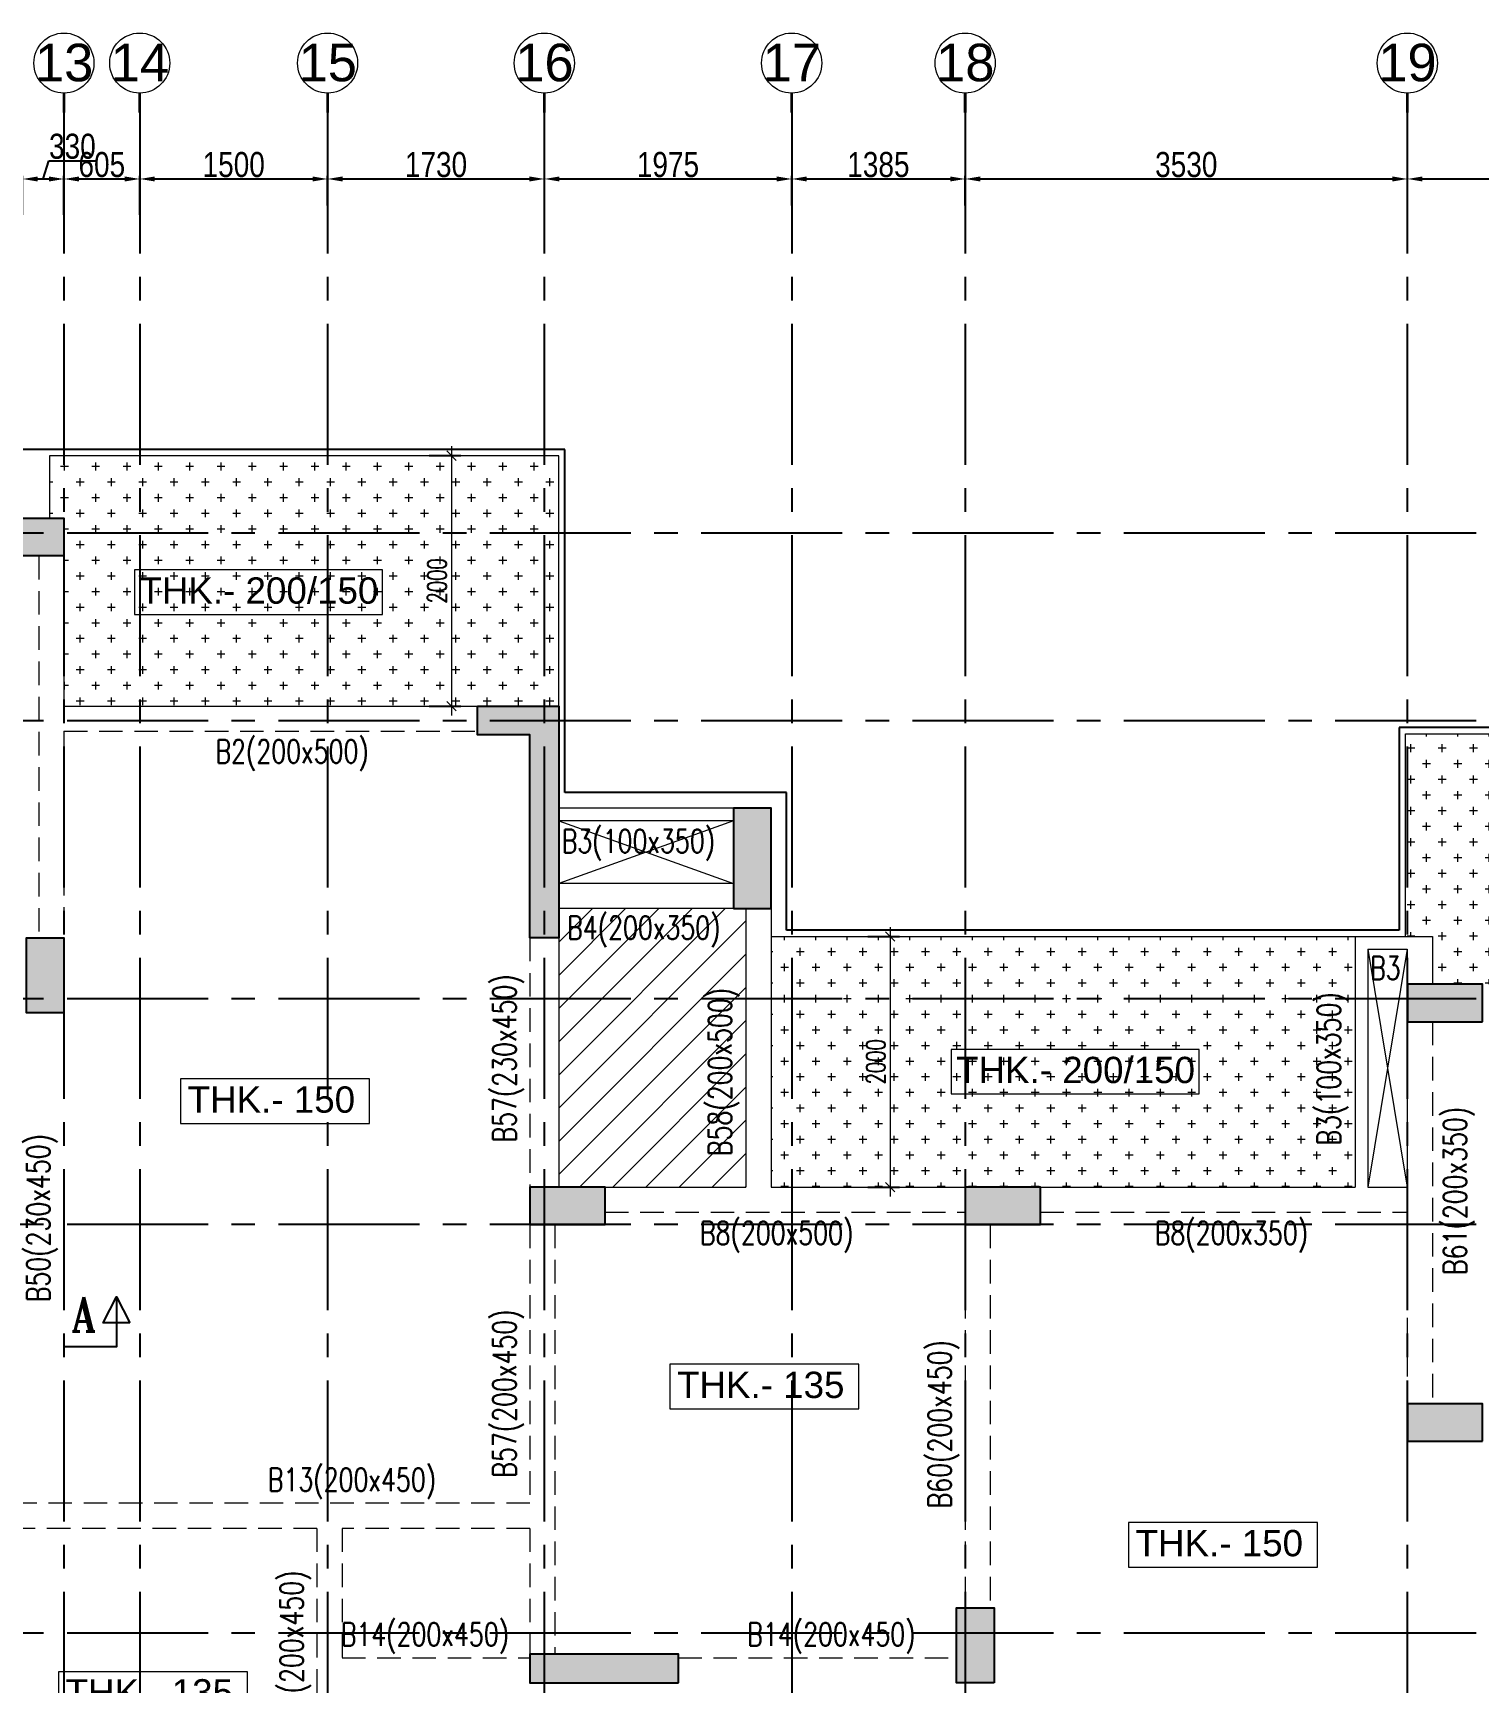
# Model space of a CAD drawing. Header units: millimetres. Extents: x 1255966 to 1543012, y 318612 to 465611.
# Drawn here: x 1383859 to 1395403, y 357228 to 370403 of the extents above; entities that cross this region are included whole.
import ezdxf
from ezdxf.enums import TextEntityAlignment as Align

# ---------------------------------------------------------------- set-up
doc = ezdxf.new("R2010")
doc.units = ezdxf.units.MM
doc.header["$LTSCALE"] = 500
doc.header["$MEASUREMENT"] = 0
doc.header["$PDMODE"] = 34
doc.linetypes.add('HIDDEN', pattern=[0.375, 0.25, -0.125])
doc.linetypes.add('Site$0$CENTER2', pattern=[1.125, 0.75, -0.125, 0.125, -0.125])
doc.layers.get('Defpoints').update_dxf_attribs({"lineweight": 0})
for name, color, linetype, lineweight in [('CALL', 1, 'Continuous', 18), ('CUT OUT', 1, 'Continuous', 13), ('dim-M', 1, 'Continuous', 15), ('GRID NO.', 7, 'Continuous', 20), ('HATCH', 1, 'Continuous', 5), ('TEXT 01', 3, 'Continuous', 15), ('TOWER AREA BEAM..', 3, 'Continuous', 20), ('TOWER COL HATCH', 253, 'Continuous', 20)]:
    doc.layers.add(name, color=color, linetype=linetype, lineweight=lineweight)
for name, color, linetype in [('GRID', 7, 'Continuous'), ('GRID DIM', 7, 'Continuous'), ('S-COLUMN-HATCH', 253, 'Continuous'), ('S-FRAMING PLAN', 4, 'Continuous'), ('sec', 31, 'Continuous'), ('T BEAM N', 3, 'Continuous'), ('TEXT-20', 3, 'Continuous'), ('TOWER AREA COLUMN.', 6, 'Continuous')]:
    doc.layers.add(name, color=color, linetype=linetype)
doc.layers.add('PROJECTION', color=7, linetype='HIDDEN', true_color=0xff4000)
doc.layers.add('STAIR', color=7, linetype='Continuous', true_color=0x3f4f7f)
doc.styles.add('2MM', font='romans.shx', dxfattribs={"width": 0.7})
doc.styles.add('ABHI', font='arial.ttf')
doc.styles.add('D50', font='arial.ttf', dxfattribs={"width": 0.8})
doc.styles.add('RT', font='romant.shx', dxfattribs={"height": 8})
doc.styles.add('S-T', font='romans.shx')
doc.dimstyles.new('INNER DIM', dxfattribs={"dimtxt": 200, "dimasz": 120, "dimexe": 25, "dimexo": 25, "dimgap": 12, "dimtad": 1, "dimdec": 0, "dimrnd": 5, "dimzin": 0, "dimdsep": 46, "dimtxsty": 'D50', "dimcen": 0.09, "dimdle": 25, "dimclrt": 6, "dimadec": 0, "dimazin": 0, "dimtfac": 1, "dimtdec": 0, "dimtofl": 0, "dimtmove": 1, "dimatfit": 3, "dimfxl": 75, "dimtolj": 1, "dimtzin": 0, "dimarcsym": 0})
doc.dimstyles.new('RAJESH', dxfattribs={"dimtxt": 200, "dimasz": 180, "dimexe": 100, "dimexo": 250, "dimgap": 50, "dimtad": 2, "dimdec": 0, "dimrnd": 5, "dimzin": 1, "dimdsep": 46, "dimtxsty": '2MM', "dimblk": 'OBLIQUE', "dimcen": 0, "dimdle": 100, "dimclrd": 1, "dimclre": 1, "dimclrt": 3, "dimadec": 0, "dimazin": 0, "dimtfac": 1, "dimtdec": 0, "dimtix": 1, "dimtmove": 2, "dimatfit": 3, "dimfxl": 1, "dimtolj": 1, "dimlwd": -1, "dimarcsym": 0})
pattern_1 = [(90, (-1381890.62, -304839.69), (-125, 125), [62.5, -187.5]), (180, (-1381859.37, -304808.44), (-125, -125), [62.5, -187.5])]

# ---------------------------------------------------------------- blocks, each defined once
blk = doc.blocks.new('A$Ca8bcdc7a')
at = {"layer": 'HATCH', "ltscale": 10}
h = blk.add_hatch(dxfattribs=at)
h.set_pattern_fill('CROSS', color=1, scale=500, angle=90)
h.set_pattern_definition(pattern_1)
h.paths.add_polyline_path([(5515, 7500), (6165, 7500), (6165, 9500), (2100, 9500), (2100, 9000), (2215, 9000), (2215, 7500)])
h = blk.add_hatch(dxfattribs=at)
h.set_pattern_fill('CROSS', color=1, scale=500, angle=90)
h.set_pattern_definition(pattern_1)
h.paths.add_polyline_path([(18030, 7280), (12925, 7280), (12925, 5660), (13140, 5660), (13140, 5280), (13690, 5280), (18030, 5280)])
h = blk.add_hatch(dxfattribs=at)
h.set_pattern_fill('ANSI31', color=1, scale=1500)
h.set_pattern_definition([(45, (-1381890.62, -304839.69), (-132.582521, 132.582521), [])])
h.paths.add_polyline_path([(6165, 3660), (6685, 3660), (7660, 3660), (7660, 5885), (6165, 5885), (6165, 5650)])
h = blk.add_hatch(dxfattribs=at)
h.set_pattern_fill('CROSS', color=1, scale=500, angle=90)
h.set_pattern_definition(pattern_1)
h.paths.add_polyline_path([(12525, 5660), (7860, 5660), (7860, 3660), (9410, 3660), (10160, 3660), (12525, 3660)])
at = {"layer": 'CUT OUT', "color": 1, "ltscale": 10}
for p, q in [((7560, 6585), (6165, 6085)), ((6165, 6585), (7560, 6085)), ((12625, 5560), (12940, 3660)), ((12940, 5560), (12625, 3660))]:
    blk.add_line(p, q, dxfattribs=at)
at = {"layer": 'S-FRAMING PLAN', "color": 3, "linetype": 'ByBlock', "lineweight": 20, "ltscale": 10}
for p, q in [((2215, 8700), (2215, 7500)), ((2215, 7500), (5515, 7500)), ((7560, 6685), (6165, 6685)), ((7560, 6585), (6165, 6585)), ((7560, 6085), (6165, 6085)), ((7560, 5885), (6165, 5885)), ((7660, 5885), (7660, 3660)), ((7860, 5885), (7860, 3660)), ((6165, 5650), (6165, 3660)), ((12525, 5660), (13140, 5660)), ((12525, 5660), (12525, 3660)), ((12625, 5560), (12625, 3660)), ((12625, 5560), (12940, 5560)), ((12940, 5560), (12940, 5280)), ((13140, 5660), (13140, 5280)), ((12940, 4980), (12940, 3660)), ((6535, 3660), (7660, 3660)), ((7860, 3660), (9410, 3660)), ((10010, 3660), (12525, 3660)), ((12625, 3660), (12940, 3660))]:
    blk.add_line(p, q, dxfattribs=at)
for points in [[(6165, 7500), (6165, 9500), (2100, 9500), (2100, 9000)], [(12925, 5660), (12925, 7280), (18030, 7280), (18030, 5280)], [(7860, 5660), (12525, 5660)]]:
    blk.add_lwpolyline(points, dxfattribs=at)
at = {"layer": 'TOWER AREA BEAM..', "color": 3, "linetype": 'HIDDEN', "ltscale": 1.5}
for p, q in [((2015, 8700), (2015, 5650)), ((2215, 7300), (5515, 7300)), ((2215, 7300), (2215, 5650)), ((5935, 5650), (5935, 3660)), ((13140, 4980), (13140, 1930)), ((6535, 3460), (9410, 3460)), ((10010, 3460), (12940, 3460)), ((12940, 3460), (12940, 1930)), ((5935, 3360), (5935, 1135)), ((6135, 3360), (6135, -70)), ((9410, 3360), (9410, 300)), ((9610, 3360), (9610, 300)), ((5935, 1135), (1830, 1135)), ((4235, 935), (1830, 935)), ((4235, 935), (4235, -1410)), ((5935, 935), (4435, 935)), ((4435, 935), (4435, -100)), ((5935, 935), (5935, -70)), ((4435, -100), (5935, -100)), ((7119, -100), (9340, -100))]:
    blk.add_line(p, q, dxfattribs=at)
blk = doc.blocks.new('GRID MARK')
at = {"layer": 'GRID NO.', "const_width": 50}
blk.add_lwpolyline([(0, -541), (0, -891)], dxfattribs=at)
at = {"layer": 'GRID NO.'}
blk.add_circle((0, 0), 541, dxfattribs=at)
at = {"layer": 'GRID NO.', "style": 'D50', "width": 0.8}
blk.add_attdef('Y1', text='', height=500, dxfattribs=at).set_placement((-33, -267), align=Align.CENTER)
blk = doc.blocks.new('*D22')
at = {"layer": 'Defpoints', "color": 0, "linetype": 'Continuous', "transparency": 16777216}
for p in [(1384106, 258393), (1383776, 258082), (1384106, 258082)]:
    blk.add_point(p, dxfattribs=at)
at = {"layer": 'GRID DIM', "linetype": 'Continuous', "lineweight": -2, "transparency": 16777216}
for p, q in [((1383941, 258393), (1383984, 258538)), ((1383984, 258538), (1384361, 258538)), ((1383896, 258393), (1383986, 258393))]:
    blk.add_line(p, q, dxfattribs=at)
at = {"layer": 'GRID DIM', "color": 0, "linetype": 'Continuous', "lineweight": -2, "transparency": 16777216}
for p, q in [((1383776, 258107), (1383776, 258418)), ((1384106, 258107), (1384106, 258418))]:
    blk.add_line(p, q, dxfattribs=at)
at = {"layer": 'GRID DIM', "linetype": 'Continuous', "transparency": 16777216}
for points in [[(1383896, 258413), (1383896, 258373), (1383776, 258393)], [(1383986, 258413), (1383986, 258373), (1384106, 258393)]]:
    blk.add_solid(points, dxfattribs=at)
at = {"layer": 'GRID DIM', "linetype": 'Continuous', "transparency": 16777216, "insert": (1384173, 258653), "char_height": 200, "attachment_point": 5, "style": 'D50'}
blk.add_mtext('\\A1;330', dxfattribs=at)
blk = doc.blocks.new('*D23')
at = {"layer": 'Defpoints', "color": 0, "linetype": 'Continuous', "transparency": 16777216}
for p in [(1384711, 258393), (1384106, 258082), (1384711, 258082)]:
    blk.add_point(p, dxfattribs=at)
at = {"layer": 'GRID DIM', "color": 0, "linetype": 'Continuous', "lineweight": -2, "transparency": 16777216}
for p, q in [((1384106, 258107), (1384106, 258418)), ((1384711, 258107), (1384711, 258418))]:
    blk.add_line(p, q, dxfattribs=at)
at = {"layer": 'GRID DIM', "linetype": 'Continuous', "lineweight": -2, "transparency": 16777216}
blk.add_line((1384226, 258393), (1384591, 258393), dxfattribs=at)
at = {"layer": 'GRID DIM', "linetype": 'Continuous', "transparency": 16777216}
for points in [[(1384226, 258413), (1384226, 258373), (1384106, 258393)], [(1384591, 258413), (1384591, 258373), (1384711, 258393)]]:
    blk.add_solid(points, dxfattribs=at)
at = {"layer": 'GRID DIM', "linetype": 'Continuous', "transparency": 16777216, "insert": (1384408, 258507), "char_height": 200, "attachment_point": 5, "style": 'D50'}
blk.add_mtext('\\A1;605', dxfattribs=at)
blk = doc.blocks.new('*D24')
at = {"layer": 'Defpoints', "color": 0, "linetype": 'Continuous', "transparency": 16777216}
for p in [(1386211, 258393), (1386211, 258155), (1384711, 258082)]:
    blk.add_point(p, dxfattribs=at)
at = {"layer": 'GRID DIM', "color": 0, "linetype": 'Continuous', "lineweight": -2, "transparency": 16777216}
for p, q in [((1384711, 258107), (1384711, 258418)), ((1386211, 258180), (1386211, 258418))]:
    blk.add_line(p, q, dxfattribs=at)
at = {"layer": 'GRID DIM', "linetype": 'Continuous', "lineweight": -2, "transparency": 16777216}
blk.add_line((1384831, 258393), (1386091, 258393), dxfattribs=at)
at = {"layer": 'GRID DIM', "linetype": 'Continuous', "transparency": 16777216}
for points in [[(1384831, 258413), (1384831, 258373), (1384711, 258393)], [(1386091, 258413), (1386091, 258373), (1386211, 258393)]]:
    blk.add_solid(points, dxfattribs=at)
at = {"layer": 'GRID DIM', "linetype": 'Continuous', "transparency": 16777216, "insert": (1385461, 258507), "char_height": 200, "attachment_point": 5, "style": 'D50'}
blk.add_mtext('\\A1;1500', dxfattribs=at)
blk = doc.blocks.new('*D25')
at = {"layer": 'Defpoints', "color": 0, "linetype": 'Continuous', "transparency": 16777216}
for p in [(1387941, 258393), (1386211, 258155), (1387941, 258155)]:
    blk.add_point(p, dxfattribs=at)
at = {"layer": 'GRID DIM', "color": 0, "linetype": 'Continuous', "lineweight": -2, "transparency": 16777216}
for p, q in [((1386211, 258180), (1386211, 258418)), ((1387941, 258180), (1387941, 258418))]:
    blk.add_line(p, q, dxfattribs=at)
at = {"layer": 'GRID DIM', "linetype": 'Continuous', "lineweight": -2, "transparency": 16777216}
blk.add_line((1386331, 258393), (1387821, 258393), dxfattribs=at)
at = {"layer": 'GRID DIM', "linetype": 'Continuous', "transparency": 16777216}
for points in [[(1386331, 258413), (1386331, 258373), (1386211, 258393)], [(1387821, 258413), (1387821, 258373), (1387941, 258393)]]:
    blk.add_solid(points, dxfattribs=at)
at = {"layer": 'GRID DIM', "linetype": 'Continuous', "transparency": 16777216, "insert": (1387076, 258507), "char_height": 200, "attachment_point": 5, "style": 'D50'}
blk.add_mtext('\\A1;1730', dxfattribs=at)
blk = doc.blocks.new('*D26')
at = {"layer": 'Defpoints', "color": 0, "linetype": 'Continuous', "transparency": 16777216}
for p in [(1389916, 258393), (1387941, 258155), (1389916, 258155)]:
    blk.add_point(p, dxfattribs=at)
at = {"layer": 'GRID DIM', "color": 0, "linetype": 'Continuous', "lineweight": -2, "transparency": 16777216}
for p, q in [((1387941, 258180), (1387941, 258418)), ((1389916, 258180), (1389916, 258418))]:
    blk.add_line(p, q, dxfattribs=at)
at = {"layer": 'GRID DIM', "linetype": 'Continuous', "lineweight": -2, "transparency": 16777216}
blk.add_line((1388061, 258393), (1389796, 258393), dxfattribs=at)
at = {"layer": 'GRID DIM', "linetype": 'Continuous', "transparency": 16777216}
for points in [[(1388061, 258413), (1388061, 258373), (1387941, 258393)], [(1389796, 258413), (1389796, 258373), (1389916, 258393)]]:
    blk.add_solid(points, dxfattribs=at)
at = {"layer": 'GRID DIM', "linetype": 'Continuous', "transparency": 16777216, "insert": (1388928, 258507), "char_height": 200, "attachment_point": 5, "style": 'D50'}
blk.add_mtext('\\A1;1975', dxfattribs=at)
blk = doc.blocks.new('*D27')
at = {"layer": 'Defpoints', "color": 0, "linetype": 'Continuous', "transparency": 16777216}
for p in [(1391301, 258393), (1389916, 258155), (1391301, 258155)]:
    blk.add_point(p, dxfattribs=at)
at = {"layer": 'GRID DIM', "color": 0, "linetype": 'Continuous', "lineweight": -2, "transparency": 16777216}
for p, q in [((1389916, 258180), (1389916, 258418)), ((1391301, 258180), (1391301, 258418))]:
    blk.add_line(p, q, dxfattribs=at)
at = {"layer": 'GRID DIM', "linetype": 'Continuous', "lineweight": -2, "transparency": 16777216}
blk.add_line((1390036, 258393), (1391181, 258393), dxfattribs=at)
at = {"layer": 'GRID DIM', "linetype": 'Continuous', "transparency": 16777216}
for points in [[(1390036, 258413), (1390036, 258373), (1389916, 258393)], [(1391181, 258413), (1391181, 258373), (1391301, 258393)]]:
    blk.add_solid(points, dxfattribs=at)
at = {"layer": 'GRID DIM', "linetype": 'Continuous', "transparency": 16777216, "insert": (1390608, 258507), "char_height": 200, "attachment_point": 5, "style": 'D50'}
blk.add_mtext('\\A1;1385', dxfattribs=at)
blk = doc.blocks.new('*D28')
at = {"layer": 'Defpoints', "color": 0, "linetype": 'Continuous', "transparency": 16777216}
for p in [(1394831, 258393), (1391301, 258155), (1394831, 257871)]:
    blk.add_point(p, dxfattribs=at)
at = {"layer": 'GRID DIM', "color": 0, "linetype": 'Continuous', "lineweight": -2, "transparency": 16777216}
for p, q in [((1391301, 258180), (1391301, 258418)), ((1394831, 257896), (1394831, 258418))]:
    blk.add_line(p, q, dxfattribs=at)
at = {"layer": 'GRID DIM', "linetype": 'Continuous', "lineweight": -2, "transparency": 16777216}
blk.add_line((1391421, 258393), (1394711, 258393), dxfattribs=at)
at = {"layer": 'GRID DIM', "linetype": 'Continuous', "transparency": 16777216}
for points in [[(1391421, 258413), (1391421, 258373), (1391301, 258393)], [(1394711, 258413), (1394711, 258373), (1394831, 258393)]]:
    blk.add_solid(points, dxfattribs=at)
at = {"layer": 'GRID DIM', "linetype": 'Continuous', "transparency": 16777216, "insert": (1393066, 258507), "char_height": 200, "attachment_point": 5, "style": 'D50'}
blk.add_mtext('\\A1;3530', dxfattribs=at)
blk = doc.blocks.new('*D29')
at = {"layer": 'Defpoints', "color": 0, "linetype": 'Continuous', "transparency": 16777216}
for p in [(1397511, 258393), (1394831, 257871), (1397511, 257652)]:
    blk.add_point(p, dxfattribs=at)
at = {"layer": 'GRID DIM', "color": 0, "linetype": 'Continuous', "lineweight": -2, "transparency": 16777216}
for p, q in [((1394831, 257896), (1394831, 258418)), ((1397511, 257677), (1397511, 258418))]:
    blk.add_line(p, q, dxfattribs=at)
at = {"layer": 'GRID DIM', "linetype": 'Continuous', "lineweight": -2, "transparency": 16777216}
blk.add_line((1394951, 258393), (1397391, 258393), dxfattribs=at)
at = {"layer": 'GRID DIM', "linetype": 'Continuous', "transparency": 16777216}
for points in [[(1394951, 258413), (1394951, 258373), (1394831, 258393)], [(1397391, 258413), (1397391, 258373), (1397511, 258393)]]:
    blk.add_solid(points, dxfattribs=at)
at = {"layer": 'GRID DIM', "linetype": 'Continuous', "transparency": 16777216, "insert": (1396171, 258507), "char_height": 200, "attachment_point": 5, "style": 'D50'}
blk.add_mtext('\\A1;2680', dxfattribs=at)
blk = doc.blocks.new('3tgra')
at = {"layer": 'TOWER COL HATCH'}
h = blk.add_hatch(color=253, dxfattribs=at)
h.dxf.hatch_style = 1
h.paths.add_polyline_path([(1383506, 94842), (1383506, 95142), (1384106, 95142), (1384106, 94842)])
h = blk.add_hatch(color=253, dxfattribs=at)
h.dxf.hatch_style = 1
h.paths.add_polyline_path([(1387406, 93642), (1388056, 93642), (1388056, 91792), (1387826, 91792), (1387826, 93412), (1387406, 93412)])
h = blk.add_hatch(color=253, dxfattribs=at)
h.dxf.hatch_style = 1
h.paths.add_polyline_path([(1389451, 92027), (1389751, 92027), (1389751, 92827), (1389451, 92827)])
h = blk.add_hatch(color=253, dxfattribs=at)
h.dxf.hatch_style = 1
h.paths.add_polyline_path([(1384106, 91192), (1383806, 91192), (1383806, 91792), (1384106, 91792)])
h = blk.add_hatch(color=253, dxfattribs=at)
h.dxf.hatch_style = 1
h.paths.add_polyline_path([(1395431, 91122), (1395431, 91422), (1394831, 91422), (1394831, 91122)])
h = blk.add_hatch(color=253, dxfattribs=at)
h.dxf.hatch_style = 1
h.paths.add_polyline_path([(1388426, 89502), (1388426, 89802), (1387826, 89802), (1387826, 89502)])
h = blk.add_hatch(color=253, dxfattribs=at)
h.dxf.hatch_style = 1
h.paths.add_polyline_path([(1391901, 89502), (1391901, 89802), (1391301, 89802), (1391301, 89502)])
h = blk.add_hatch(color=253, dxfattribs=at)
h.dxf.hatch_style = 1
h.paths.add_polyline_path([(1395431, 87772), (1395431, 88072), (1394831, 88072), (1394831, 87772)])
h = blk.add_hatch(color=253, dxfattribs=at)
h.dxf.hatch_style = 1
h.paths.add_polyline_path([(1391531, 85842), (1391231, 85842), (1391231, 86442), (1391531, 86442)])
h = blk.add_hatch(color=253, dxfattribs=at)
h.dxf.hatch_style = 1
h.paths.add_polyline_path([(1389011, 85842), (1389011, 86072), (1387826, 86072), (1387826, 85842)])
at = {"layer": 'TOWER AREA COLUMN.', "color": 4}
for points in [[(1383506, 94842), (1383506, 95142), (1384106, 95142), (1384106, 94842)], [(1389451, 92027), (1389751, 92027), (1389751, 92827), (1389451, 92827)], [(1384106, 91192), (1383806, 91192), (1383806, 91792), (1384106, 91792)], [(1395431, 91122), (1395431, 91422), (1394831, 91422), (1394831, 91122)], [(1388426, 89502), (1388426, 89802), (1387826, 89802), (1387826, 89502)], [(1391901, 89502), (1391901, 89802), (1391301, 89802), (1391301, 89502)], [(1395431, 87772), (1395431, 88072), (1394831, 88072), (1394831, 87772)], [(1391531, 85842), (1391231, 85842), (1391231, 86442), (1391531, 86442)], [(1389011, 85842), (1389011, 86072), (1387826, 86072), (1387826, 85842)]]:
    blk.add_lwpolyline(points, close=True, dxfattribs=at)
blk.add_lwpolyline([(1387406, 93642), (1388056, 93642), (1388056, 91792), (1387826, 91792), (1387826, 93412), (1387406, 93412), (1387406, 93642)], dxfattribs=at)
blk = doc.blocks.new('_Oblique')
at = {"color": 0, "linetype": 'ByBlock', "lineweight": -2}
blk.add_line((-0.5, -0.5), (0.5, 0.5), dxfattribs=at)
blk = doc.blocks.new('*D569')
at = {"layer": 'Defpoints', "color": 0, "ltscale": 100, "transparency": 16777216}
for p in [(1386981, 367028), (1386981, 365028), (1387199, 365028)]:
    blk.add_point(p, dxfattribs=at)
at = {"layer": 'dim-M', "color": 1, "ltscale": 100, "transparency": 16777216}
blk.add_line((1387199, 367103), (1387199, 364953), dxfattribs=at)
at = {"layer": 'dim-M', "color": 1, "lineweight": -2, "ltscale": 100, "transparency": 16777216}
for p, q in [((1387021, 367028), (1387274, 367028)), ((1387021, 365028), (1387274, 365028))]:
    blk.add_line(p, q, dxfattribs=at)
at = {"layer": 'dim-M', "color": 1, "ltscale": 100, "transparency": 16777216, "xscale": 75, "yscale": 75, "zscale": 75}
for p, rotation in [((1387199, 367028), 90), ((1387199, 365028), 270)]:
    blk.add_blockref('_Oblique', p, dxfattribs=dict(at, rotation=rotation))
at = {"layer": 'dim-M', "color": 3, "ltscale": 100, "transparency": 16777216, "insert": (1387084, 366028), "char_height": 150, "attachment_point": 5, "rotation": 90, "style": '2MM'}
blk.add_mtext('\\A1;2000', dxfattribs=at)
blk = doc.blocks.new('*D575')
at = {"layer": 'Defpoints', "color": 0, "ltscale": 100, "transparency": 16777216}
for p in [(1390483, 363188), (1390483, 361188), (1390702, 361188)]:
    blk.add_point(p, dxfattribs=at)
at = {"layer": 'dim-M', "color": 1, "ltscale": 100, "transparency": 16777216}
blk.add_line((1390702, 363263), (1390702, 361113), dxfattribs=at)
at = {"layer": 'dim-M', "color": 1, "lineweight": -2, "ltscale": 100, "transparency": 16777216}
for p, q in [((1390523, 363188), (1390777, 363188)), ((1390523, 361188), (1390777, 361188))]:
    blk.add_line(p, q, dxfattribs=at)
at = {"layer": 'dim-M', "color": 1, "ltscale": 100, "transparency": 16777216, "xscale": 75, "yscale": 75, "zscale": 75}
for p, rotation in [((1390702, 363188), 90), ((1390702, 361188), 270)]:
    blk.add_blockref('_Oblique', p, dxfattribs=dict(at, rotation=rotation))
at = {"layer": 'dim-M', "color": 3, "ltscale": 100, "transparency": 16777216, "insert": (1390587, 362188), "char_height": 150, "attachment_point": 5, "rotation": 90, "style": '2MM'}
blk.add_mtext('\\A1;2000', dxfattribs=at)
blk = doc.blocks.new('A$C23cda4c2')
at = {"layer": 'CALL', "color": 7, "linetype": 'Continuous', "ltscale": 10}
blk.add_lwpolyline([(754, 0), (-754, 0), (-754, -355), (754, -355)], close=True, dxfattribs=at)
at = {"layer": 'TEXT 01', "color": 2, "linetype": 'Continuous', "style": 'ABHI'}
blk.add_text('THK.- 135', height=210, dxfattribs=at).set_placement((-697, -269, -4))
blk = doc.blocks.new('EEE')
at = {"layer": 'GRID', "color": 16, "linetype": 'Site$0$CENTER2', "ltscale": 3}
for points in [[(1384105.6, 258923.2), (1384105.6, 223711.9)], [(1384710.6, 258923.2), (1384710.6, 223711.9)], [(1386210.6, 258923.2), (1386210.6, 223711.9)], [(1387940.6, 258923.2), (1387940.6, 223711.9)], [(1389915.6, 258923.2), (1389915.6, 223711.9)], [(1391300.6, 258923.2), (1391300.6, 223711.9)], [(1394830.6, 258923.2), (1394830.6, 223711.9)], [(1363880.9, 255568.6), (1442964.5, 255568.6)], [(1363880.9, 254068.6), (1442964.5, 254068.6)], [(1363880.9, 251848.8), (1442964.5, 251848.8)], [(1363880.9, 250048.6), (1442964.5, 250048.6)], [(1363880.9, 246783.6), (1442964.5, 246783.6)]]:
    blk.add_lwpolyline(points, dxfattribs=at)
at = {"layer": 'GRID NO.'}
ref = blk.add_blockref('GRID MARK', (1384105.6, 259318.5), dxfattribs=dict(at, xscale=0.4435200000032785, yscale=0.4435200000032785, zscale=0.4435200000032785))
ref.add_attrib('Y1', '13', dxfattribs={"height": 300, "style": 'D50'}).set_placement((1384106.7, 259172.9), align=Align.CENTER)
ref = blk.add_blockref('GRID MARK', (1384710.6, 259318.5), dxfattribs=dict(at, xscale=0.4435200000032785, yscale=0.4435200000032785, zscale=0.4435200000032785))
ref.add_attrib('Y1', '14', dxfattribs={"height": 300, "style": 'D50'}).set_placement((1384711.7, 259172.9), align=Align.CENTER)
ref = blk.add_blockref('GRID MARK', (1386210.6, 259318.5), dxfattribs=dict(at, xscale=0.4435200000032785, yscale=0.4435200000032785, zscale=0.4435200000032785))
ref.add_attrib('Y1', '15', dxfattribs={"height": 300, "style": 'D50'}).set_placement((1386211.7, 259172.9), align=Align.CENTER)
ref = blk.add_blockref('GRID MARK', (1387940.6, 259318.5), dxfattribs=dict(at, xscale=0.4435200000032785, yscale=0.4435200000032785, zscale=0.4435200000032785))
ref.add_attrib('Y1', '16', dxfattribs={"height": 300, "style": 'D50'}).set_placement((1387941.7, 259172.9), align=Align.CENTER)
ref = blk.add_blockref('GRID MARK', (1389915.6, 259318.5), dxfattribs=dict(at, xscale=0.4435200000032785, yscale=0.4435200000032785, zscale=0.4435200000032785))
ref.add_attrib('Y1', '17', dxfattribs={"height": 300, "style": 'D50'}).set_placement((1389916.7, 259172.9), align=Align.CENTER)
ref = blk.add_blockref('GRID MARK', (1391300.6, 259318.5), dxfattribs=dict(at, xscale=0.4435200000032785, yscale=0.4435200000032785, zscale=0.4435200000032785))
ref.add_attrib('Y1', '18', dxfattribs={"height": 300, "style": 'D50'}).set_placement((1391301.7, 259172.9), align=Align.CENTER)
ref = blk.add_blockref('GRID MARK', (1394830.6, 259318.5), dxfattribs=dict(at, xscale=0.4435200000032785, yscale=0.4435200000032785, zscale=0.4435200000032785))
ref.add_attrib('Y1', '19', dxfattribs={"height": 300, "style": 'D50'}).set_placement((1394831.7, 259172.9), align=Align.CENTER)
at = {"layer": 'GRID DIM', "color": 0, "linetype": 'Continuous'}
for base, p1, p2, picture, middle in [((1384105.6, 258393.3), (1383775.6, 258082.3), (1384105.6, 258082.3), '*D22', (1383996.2, 258652.6)), ((1384710.6, 258393.3), (1384105.6, 258082.3), (1384710.6, 258082.3), '*D23', (1384408.1, 258507.4)), ((1386210.6, 258393.3), (1384710.6, 258082.3), (1386210.6, 258155.3), '*D24', (1385460.6, 258507.4)), ((1387940.6, 258393.3), (1386210.6, 258155.3), (1387940.6, 258155.3), '*D25', (1387075.6, 258507.5)), ((1389915.6, 258393.3), (1387940.6, 258155.3), (1389915.6, 258155.3), '*D26', (1388928.1, 258507.4)), ((1391300.6, 258393.3), (1389915.6, 258155.3), (1391300.6, 258155.3), '*D27', (1390608.1, 258507.5)), ((1394830.6, 258393.3), (1391300.6, 258155.3), (1394830.6, 257871.3), '*D28', (1393065.6, 258507.5)), ((1397510.6, 258393.3), (1394830.6, 257871.3), (1397510.6, 257651.5), '*D29', (1396170.6, 258507.4))]:
    dim = blk.add_linear_dim(base=base, p1=p1, p2=p2, dimstyle='INNER DIM', override={"dimclrd": 256, "dimclrt": 256}, dxfattribs=at)
    dim.commit()
    dim.dimension.update_dxf_attribs({"geometry": picture, "text_midpoint": middle})

msp = doc.modelspace()

# ---------------------------------------------------------------- linework, layer by layer
at = {"layer": 'CALL', "color": 7, "linetype": 'Continuous', "ltscale": 10}
for points in [[(1386648.4, 366115.2), (1384669.3, 366115.2), (1384669.3, 365759.8), (1386648.4, 365759.8)], [(1393168.5, 362287.3), (1391189.4, 362287.3), (1391189.4, 361931.8), (1393168.5, 361931.8)]]:
    msp.add_lwpolyline(points, close=True, dxfattribs=at)
at = {"layer": 'CALL', "color": 7, "linetype": 'Continuous', "ltscale": 10, "elevation": -0.2}
for points in [[(1386544.3, 362050.9), (1385036.2, 362050.9), (1385036.2, 361695.5), (1386544.3, 361695.5)], [(1394112.4, 358509), (1392604.3, 358509), (1392604.3, 358153.6), (1394112.4, 358153.6)]]:
    msp.add_lwpolyline(points, close=True, dxfattribs=at)
at = {"layer": 'PROJECTION', "ltscale": 750}
msp.add_lwpolyline([(1399970.6, 364857.9), (1394765.6, 364857.9), (1394765.6, 363237.9), (1389875.6, 363237.9), (1389875.6, 364337.9), (1388105.6, 364337.9), (1388105.6, 367077.7), (1383690.6, 367077.7), (1383690.6, 368577.7), (1377290.6, 368577.7), (1377290.6, 366652.7), (1376605.6, 366652.7), (1376605.6, 360652.7), (1378220.6, 360652.7), (1378220.6, 359117.7), (1377705.6, 359117.7), (1377705.6, 357402.7), (1381025.6, 357402.7), (1381025.6, 356117.7)], dxfattribs=at)
at = {"layer": 'sec', "color": 4}
for points in [[(1384524.8, 360311.5), (1384524.8, 359912.7), (1384104.7, 359912.7)], [(1384631.9, 360102.9), (1384417.6, 360102.9), (1384524.8, 360311.5), (1384631.9, 360102.9)]]:
    msp.add_lwpolyline(points, dxfattribs=at)

# ---------------------------------------------------------------- block references
at = {"layer": 'CUT OUT', "color": 4}
msp.add_blockref('3tgra', (0, 271386.2), dxfattribs=at)
at = {"layer": 'GRID', "color": 4}
msp.add_blockref('EEE', (0, 110844.1), dxfattribs=at)
at = {"layer": 'S-COLUMN-HATCH', "color": 4, "ltscale": 10}
msp.add_blockref('A$Ca8bcdc7a', (1381890.6, 357527.7), dxfattribs=at)
at = {"layer": 'STAIR', "color": 4, "ltscale": 10}
for p in [(1389697.3, 359772.5), (1384815.8, 357317.4)]:
    msp.add_blockref('A$C23cda4c2', p, dxfattribs=at)

# ---------------------------------------------------------------- texts
at = {"layer": 'T BEAM N', "color": 7, "lineweight": 0, "style": 'S-T', "width": 0.75}
for s, p in [('B2(200x500)', (1385315, 364573.7)), ('B3(100x350)', (1388079.6, 363857.6)), ('B4(200x350)', (1388123.1, 363166)), ('B3', (1394533.6, 362844.4)), ('B8(200x500)', (1389183.6, 360728.3)), ('B8(200x350)', (1392814.5, 360728.3)), ('B13(200x450)', (1385733.7, 358759.4)), ('B14(200x450)', (1386315.7, 357524.6)), ('B14(200x450)', (1389561, 357524.6))]:
    msp.add_text(s, height=185, dxfattribs=at).set_placement(p)
for s, p in [('B57(230x450)', (1387715.2, 361542.8)), ('B58(200x500)', (1389435.3, 361434.9)), ('B3(100x350)', (1394296.8, 361518.7)), ('B61(200x350)', (1395304.4, 360485.3)), ('B50(230x450)', (1383993.6, 360267.8)), ('B57(200x450)', (1387715.2, 358867.3)), ('B60(200x450)', (1391190.2, 358622.3)), ('B55(200x450)', (1386016.1, 356782.1))]:
    msp.add_text(s, height=185, rotation=90, dxfattribs=at).set_placement(p)
at = {"layer": 'TEXT 01', "color": 2, "linetype": 'Continuous', "style": 'ABHI'}
for s, p in [('THK.- 200/150', (1384708.1, 365845.9, -4.5)), ('THK.- 200/150', (1391228.2, 362017.9, -4.5)), ('THK.- 150', (1385093.3, 361781.6, -4.7)), ('THK.- 150', (1392661.5, 358239.7, -4.7))]:
    msp.add_text(s, height=210, dxfattribs=at).set_placement(p)
at = {"layer": 'TEXT-20', "color": 4, "lineweight": 20, "ltscale": 0.2, "style": 'RT', "width": 0.85}
msp.add_text('A', height=272.2, dxfattribs=at).set_placement((1384164.2, 360035.3))

# ---------------------------------------------------------------- dimensions: what is measured, and where the dimension line sits
at = {"layer": 'dim-M', "ltscale": 100}
for base, p1, p2, picture, middle in [((1387199.2, 365027.7), (1386980.9, 367027.7), (1386980.9, 365027.7), '*D569', (1387199.2, 366027.7)), ((1390701.7, 361187.9), (1390483.5, 363187.9), (1390483.5, 361187.9), '*D575', (1390701.7, 362187.9))]:
    dim = msp.add_linear_dim(base=base, p1=p1, p2=p2, angle=90, dimstyle='RAJESH', override={"dimtxt": 150, "dimasz": 75, "dimexe": 75, "dimexo": 40, "dimgap": 40, "dimdle": 75, "dimtmove": 1}, dxfattribs=at)
    dim.commit()
    dim.dimension.update_dxf_attribs({"geometry": picture, "text_midpoint": middle, "dimtype": 160})

doc.saveas('drawing.dxf')
